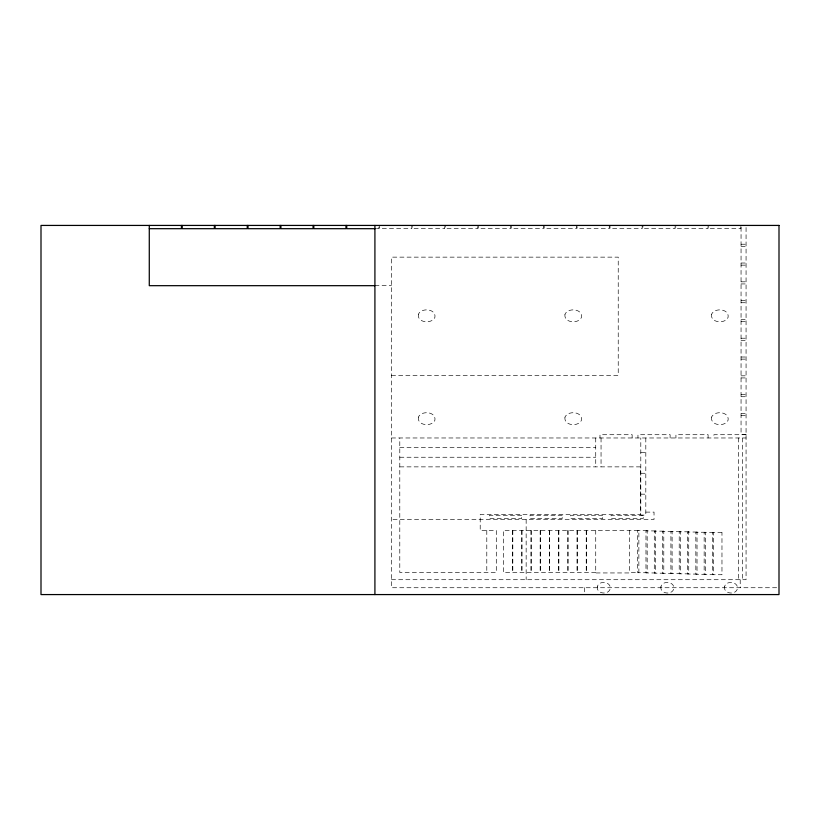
<?xml version="1.0" encoding="UTF-8"?>
<svg xmlns="http://www.w3.org/2000/svg" width="820" height="820" viewBox="0 0 820 820"><rect width="100%" height="100%" fill="white"/><g stroke="black" fill="none" stroke-linecap="round" stroke-linejoin="round"><path stroke-width="0.61" stroke-dasharray="4.1 3.07" d="M376.411 228.688L378.881 228.688L378.881 225.428M741.054 244.227L746.067 244.227M741.054 246.348L746.067 246.348M741.054 263.025L746.067 263.025M741.054 265.147L746.067 265.147M741.054 281.824L746.067 281.824M741.054 283.935L746.067 283.935M374.914 285.678L391.468 285.678M741.054 300.622L746.067 300.622M741.054 302.734L746.067 302.734M741.054 319.421L746.067 319.421M741.054 321.532L746.067 321.532M741.054 338.219L746.067 338.219M741.054 340.331L746.067 340.331M741.054 357.018L746.067 357.018M741.054 359.129L746.067 359.129M391.468 375.375L618.229 375.375L618.229 257.142L391.468 257.142L391.468 587.735L777.749 587.735M741.054 375.816L746.067 375.816M741.054 377.928L746.067 377.928M741.054 394.615L746.067 394.615M741.054 396.726L746.067 396.726M741.054 413.413L746.067 413.413M741.054 415.525L746.067 415.525M746.067 434.323L741.054 434.323L741.054 225.428M746.067 434.713L713.912 434.713L713.912 437.972M391.468 437.972L746.067 437.972M399.791 447.617L595.73 447.617M640.799 452.353L645.811 452.353M399.791 457.242L595.73 457.242M399.791 466.867L640.328 466.867L640.328 514.591L480.212 514.591L480.212 530.478L496.295 530.478L496.295 572.514L399.791 572.514L399.791 438.003M640.799 473.263L645.811 473.263M640.799 494.173L645.811 494.173M645.801 512.111L654.032 512.111L654.032 519.419L391.468 519.419M595.73 572.514L503.316 572.514L503.316 530.478L638.862 530.478L638.862 572.514L629.36 572.514M391.468 579.709L746.067 579.709L746.067 225.428M742.643 437.972L742.643 579.709M740.88 226.515L740.88 228.688L708.736 228.688L708.736 226.515M740.214 579.709L740.214 587.735M738.369 437.972L738.369 579.709M708.091 437.972L708.091 434.713L675.936 434.713L675.936 437.972M707.978 226.515L707.978 228.688L675.823 228.688L675.823 226.515M675.065 226.515L675.065 228.688L642.921 228.688L642.921 225.428M670.114 437.972L670.114 434.713L637.96 434.713L637.96 437.972M645.811 437.972L645.811 515.083L640.799 515.083L640.799 437.972M642.152 225.428L642.152 228.688L610.008 228.688L610.008 225.428M632.138 437.972L632.138 434.713L599.984 434.713L599.984 437.972M629.36 530.478L629.36 572.944L595.73 572.944L595.73 530.478M609.25 225.428L609.25 228.688L577.095 228.688L577.095 226.515M601.05 437.972L601.05 466.867M595.73 437.972L595.73 466.867M586.515 530.478L586.515 572.514M586.228 530.478L586.228 572.514M584.486 587.735L584.486 594.572M577.3 530.478L577.3 572.514M577.014 530.478L577.014 572.514M576.337 225.428L576.337 228.688L544.193 228.688L544.193 225.428M568.096 530.478L568.096 572.514M567.799 530.478L567.799 572.514M558.881 530.478L558.881 572.514M558.584 530.478L558.584 572.514M549.666 530.478L549.666 572.514M549.38 530.478L549.38 572.514M543.424 225.428L543.424 228.688L511.28 228.688L511.28 225.428M540.452 530.478L540.452 572.514M540.165 530.478L540.165 572.514M531.247 530.478L531.247 572.514M530.95 530.478L530.95 572.514M526.153 519.419L526.153 579.709M522.032 530.478L522.032 572.514M521.735 530.478L521.735 572.514M512.818 530.478L512.818 572.514M512.531 530.478L512.531 572.514M510.522 225.428L510.522 228.688L478.378 228.688L478.378 225.428M486.793 530.478L486.793 572.514M477.609 226.515L477.609 228.688L445.465 228.688L445.465 225.428M444.696 226.515L444.696 228.688L412.552 228.688L412.552 226.515M411.794 225.428L411.794 228.688L379.65 228.688L379.65 225.428M597.38 586.351C595.689 593.577 607.938 595.597 610.101 589.119C611.792 581.893 599.543 579.883 597.38 586.351M660.992 586.351C659.29 593.577 671.549 595.597 673.702 589.119C675.403 581.893 663.144 579.883 660.992 586.351M724.603 586.351C722.902 593.577 735.161 595.597 737.313 589.119C739.005 581.893 726.756 579.883 724.603 586.351M418.374 314.285C416.939 322.895 431.832 324.33 434.907 317.361C436.342 308.761 421.449 307.326 418.374 314.285M418.374 417.134C416.939 425.744 431.832 427.179 434.907 420.209C436.342 411.609 421.449 410.174 418.374 417.134M564.97 314.285C563.524 322.895 578.418 324.33 581.493 317.361C582.938 308.761 568.045 307.326 564.97 314.285M564.97 417.134C563.524 425.744 578.418 427.179 581.493 420.209C582.938 411.609 568.045 410.174 564.97 417.134M711.555 314.285C710.12 322.895 725.013 324.33 728.088 317.361C729.523 308.761 714.63 307.326 711.555 314.285M711.555 417.134C710.12 425.744 725.013 427.179 728.088 420.209C729.523 411.609 714.63 410.174 711.555 417.134M521.674 515.278L489.53 515.278L489.53 518.537L521.674 518.537L521.674 515.278M562.192 515.278L530.048 515.278L530.048 518.537L562.192 518.537L562.192 515.278M602.71 515.278L570.556 515.278L570.556 518.537L602.71 518.537L602.71 515.278M643.218 515.278L611.074 515.278L611.074 518.537L643.218 518.537L643.218 515.278M647.175 530.694L637.673 530.694L637.673 572.739L647.175 572.739L647.175 530.694M655.487 530.919L645.976 530.919L645.976 572.954L655.487 572.954L655.487 530.919M663.79 531.134L654.288 531.134L654.288 573.18L663.79 573.18L663.79 531.134M672.103 531.36L662.601 531.36L662.601 573.395L672.103 573.395L672.103 531.36M680.415 531.575L670.914 531.575L670.914 573.621L680.415 573.621L680.415 531.575M688.728 531.801L679.216 531.801L679.216 573.836L688.728 573.836L688.728 531.801M697.031 532.026L687.529 532.026L687.529 574.061L697.031 574.061L697.031 532.026M705.343 532.241L695.842 532.241L695.842 574.277L705.343 574.277L705.343 532.241M713.656 532.467L704.154 532.467L704.154 574.502L713.656 574.502L713.656 532.467M721.969 532.682L712.457 532.682L712.457 574.728L721.969 574.728L721.969 532.682"/><path stroke-width="1.23" d="M149.281 228.688L181.425 228.688L181.425 225.428M375.17 228.688L346.737 228.688L346.737 225.428M374.914 285.678L149.281 285.678L149.281 225.428M374.914 225.428L374.914 594.572M345.968 225.428L345.968 228.688L313.824 228.688L313.824 225.428M313.066 225.428L313.066 228.688L280.922 228.688L280.922 225.428M280.153 225.428L280.153 228.688L248.009 228.688L248.009 225.428M247.24 225.428L247.24 228.688L215.096 228.688L215.096 225.428M214.338 225.428L214.338 228.688L182.194 228.688L182.194 225.428M779 225.428L41 225.428L41 594.572L779 594.572L779 225.428"/></g></svg>
